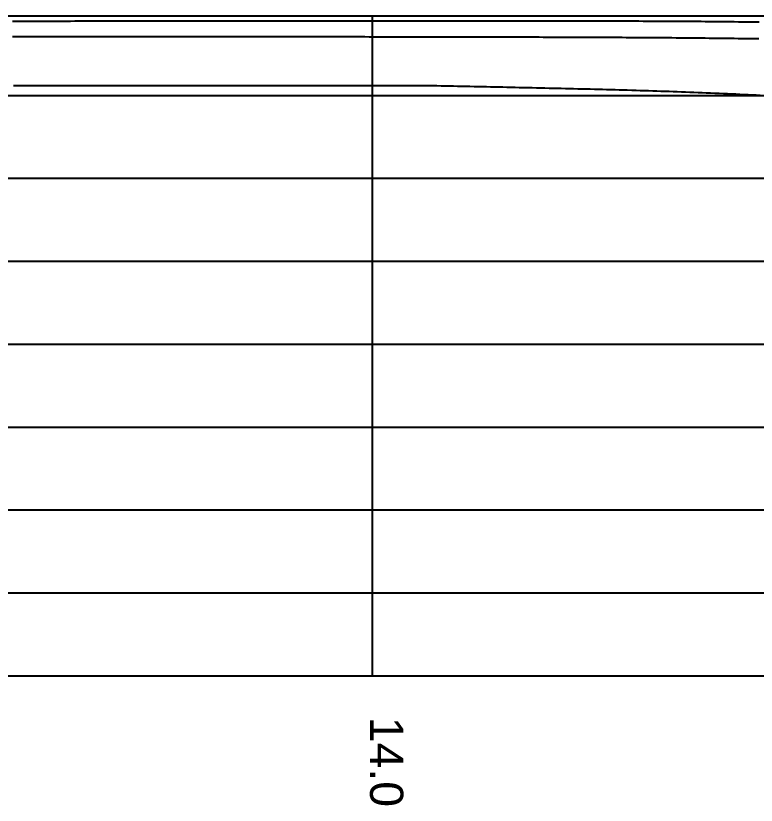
# Model space of a CAD drawing. Header units: millimetres. Extents: x 219888 to 472088, y 91183 to 209983.
# Drawn here: x 381983 to 399836, y 122298 to 141339 of the extents above; entities that cross this region are included whole.
import ezdxf

# ---------------------------------------------------------------- set-up
doc = ezdxf.new("R2010")
doc.units = ezdxf.units.MM
for name, color, linetype in [('Waterlines', 7, 'Continuous'), ('水线面图', 7, 'Continuous'), ('网格线和标注', 7, 'Continuous')]:
    doc.layers.add(name, color=color, linetype=linetype)
doc.styles.get("Standard").update_dxf_attribs({"font": 'arial.ttf', "height": 600})

msp = doc.modelspace()

# ---------------------------------------------------------------- linework, layer by layer
at = {"layer": 'Waterlines', "color": 135}
for points in [[(399907.424, 141183.776), (399807.424, 141184.906), (399707.424, 141186.016), (399607.434, 141187.106), (399507.394, 141188.176), (399407.374, 141189.236), (399307.414, 141190.266), (399207.314, 141191.286), (399107.414, 141192.276), (399007.444, 141193.246), (398907.394, 141194.186), (398807.394, 141195.106), (398707.404, 141195.986), (398607.374, 141196.836), (398507.454, 141197.656), (398407.424, 141198.446), (398307.364, 141199.196), (398207.404, 141199.906), (398107.374, 141200.586), (398007.384, 141201.236), (397907.374, 141201.846), (397807.354, 141202.426), (397707.334, 141202.966), (397607.324, 141203.476), (397507.354, 141203.956), (397407.294, 141204.396), (397307.324, 141204.816), (397207.334, 141205.196), (397107.314, 141205.546), (397007.334, 141205.866), (396907.314, 141206.166), (396807.274, 141206.436), (396707.284, 141206.676), (396607.314, 141206.896), (396507.254, 141207.096), (396407.324, 141207.266), (396307.354, 141207.426), (396207.304, 141207.566), (396107.264, 141207.686), (396007.274, 141207.796), (395907.284, 141207.886), (395807.264, 141207.976), (395707.214, 141208.046), (395607.264, 141208.106), (395507.214, 141208.166), (395407.234, 141208.216), (395307.174, 141208.266), (395207.244, 141208.306), (395107.244, 141208.346), (395007.214, 141208.396), (394907.134, 141208.436), (394807.234, 141208.476), (394707.164, 141208.516), (394607.154, 141208.546), (394507.184, 141208.586), (394407.234, 141208.626), (394307.124, 141208.666), (394207.174, 141208.696), (394107.154, 141208.726), (394007.184, 141208.766), (393907.194, 141208.796), (393807.104, 141208.826), (393707.164, 141208.856), (393607.184, 141208.886), (393507.194, 141208.916), (393407.204, 141208.946), (393307.174, 141208.966), (393207.174, 141208.996), (393107.204, 141209.016), (393007.214, 141209.036), (392907.164, 141209.056), (392807.214, 141209.076), (392707.174, 141209.096), (392607.174, 141209.116), (392507.154, 141209.136), (392407.174, 141209.146), (392307.154, 141209.156), (392207.104, 141209.176), (392107.144, 141209.186), (392007.154, 141209.196), (391907.084, 141209.196), (391807.134, 141209.206), (391707.114, 141209.206), (391607.064, 141209.216), (391507.044, 141209.216), (391407.034, 141209.216), (391307.044, 141209.216), (391207.054, 141209.216), (391107.054, 141209.206), (391007.064, 141209.206), (390906.944, 141209.196), (390807.034, 141209.186), (390707.014, 141209.176), (390606.954, 141209.166), (390506.984, 141209.146), (390406.994, 141209.136), (390306.974, 141209.116), (390207.014, 141209.096), (390106.974, 141209.076), (390006.964, 141209.056), (389906.934, 141209.036), (389806.974, 141209.006), (389706.904, 141208.976), (389606.924, 141208.946), (389506.934, 141208.916), (389406.934, 141208.886), (389306.944, 141208.846), (389206.934, 141208.816), (389106.894, 141208.776), (389006.864, 141208.736), (388906.884, 141208.696), (388806.914, 141208.656), (388706.824, 141208.616), (388606.894, 141208.576), (388506.894, 141208.526), (388406.914, 141208.486), (388306.844, 141208.436), (388206.814, 141208.386), (388106.854, 141208.336), (388006.834, 141208.286), (387906.844, 141208.236), (387806.834, 141208.186), (387706.784, 141208.136), (387606.834, 141208.086), (387506.814, 141208.026), (387406.794, 141207.976), (387306.774, 141207.916), (387206.794, 141207.866), (387106.794, 141207.806), (387006.774, 141207.756), (386906.714, 141207.696), (386806.754, 141207.636), (386706.724, 141207.586), (386606.744, 141207.526), (386506.724, 141207.466), (386406.704, 141207.406), (386306.684, 141207.346), (386206.694, 141207.286), (386106.654, 141207.226), (386006.674, 141207.166), (385906.684, 141207.116), (385806.664, 141207.056), (385706.644, 141206.996), (385606.654, 141206.936), (385506.634, 141206.876), (385406.654, 141206.816), (385306.654, 141206.756), (385206.644, 141206.696), (385106.654, 141206.636), (385006.584, 141206.576), (384906.564, 141206.516), (384806.624, 141206.456), (384706.644, 141206.396), (384606.594, 141206.336), (384506.574, 141206.286), (384406.594, 141206.226), (384306.594, 141206.166), (384206.564, 141206.116), (384106.564, 141206.056), (384006.544, 141205.996), (383906.554, 141205.946), (383806.514, 141205.886), (383706.494, 141205.836), (383606.454, 141205.776), (383506.524, 141205.726), (383406.454, 141205.676), (383306.454, 141205.616), (383206.504, 141205.566), (383106.454, 141205.516), (383006.524, 141205.466), (382906.534, 141205.416), (382806.524, 141205.366), (382706.504, 141205.316), (382606.544, 141205.266), (382506.514, 141205.226), (382406.524, 141205.176), (382306.484, 141205.126), (382206.524, 141205.086), (382106.504, 141205.046), (382006.494, 141204.996), (381906.424, 141204.956)], [(399902.904, 140780.316), (399802.944, 140781.746), (399702.904, 140783.146), (399602.904, 140784.506), (399502.864, 140785.836), (399402.884, 140787.126), (399302.914, 140788.386), (399202.934, 140789.616), (399102.974, 140790.816), (399002.924, 140791.986), (398902.984, 140793.126), (398802.954, 140794.226), (398702.904, 140795.306), (398602.974, 140796.346), (398502.954, 140797.366), (398402.994, 140798.346), (398302.984, 140799.306), (398202.954, 140800.236), (398102.964, 140801.136), (398002.974, 140802.006), (397902.984, 140802.856), (397802.924, 140803.676), (397702.964, 140804.466), (397602.974, 140805.236), (397502.944, 140805.986), (397402.944, 140806.706), (397303.004, 140807.406), (397202.984, 140808.086), (397102.964, 140808.746), (397002.944, 140809.386), (396902.994, 140809.996), (396802.954, 140810.596), (396702.994, 140811.176), (396602.974, 140811.736), (396502.944, 140812.276), (396402.964, 140812.806), (396302.984, 140813.316), (396202.994, 140813.806), (396102.934, 140814.286), (396002.944, 140814.756), (395902.944, 140815.206), (395802.954, 140815.636), (395702.964, 140816.066), (395602.934, 140816.476), (395502.954, 140816.876), (395403.024, 140817.256), (395302.954, 140817.636), (395202.984, 140818.006), (395102.994, 140818.356), (395002.944, 140818.706), (394902.944, 140819.046), (394802.864, 140819.376), (394702.904, 140819.696), (394602.884, 140820.006), (394502.954, 140820.316), (394402.904, 140820.606), (394302.944, 140820.896), (394202.904, 140821.176), (394102.874, 140821.456), (394002.864, 140821.716), (393902.904, 140821.976), (393802.834, 140822.226), (393702.864, 140822.476), (393602.874, 140822.716), (393502.874, 140822.946), (393402.944, 140823.176), (393302.884, 140823.396), (393202.894, 140823.616), (393102.944, 140823.826), (393002.944, 140824.026), (392902.874, 140824.226), (392802.914, 140824.416), (392702.904, 140824.606), (392602.884, 140824.796), (392502.894, 140824.966), (392402.914, 140825.146), (392302.974, 140825.316), (392202.904, 140825.476), (392102.904, 140825.646), (392002.894, 140825.796), (391902.884, 140825.956), (391802.884, 140826.096), (391702.904, 140826.246), (391602.874, 140826.386), (391502.844, 140826.526), (391402.854, 140826.656), (391302.914, 140826.786), (391202.894, 140826.916), (391102.874, 140827.046), (391002.864, 140827.166), (390902.854, 140827.286), (390802.864, 140827.396), (390702.894, 140827.506), (390602.884, 140827.616), (390502.944, 140827.726), (390402.904, 140827.826), (390302.864, 140827.936), (390202.904, 140828.026), (390102.934, 140828.126), (390002.864, 140828.226), (389902.854, 140828.316), (389802.894, 140828.406), (389702.904, 140828.496), (389602.804, 140828.576), (389502.804, 140828.666), (389402.844, 140828.746), (389302.854, 140828.826), (389202.844, 140828.906), (389102.804, 140828.976), (389002.814, 140829.056), (388902.824, 140829.126), (388802.834, 140829.196), (388702.734, 140829.266), (388602.804, 140829.336), (388502.814, 140829.406), (388402.844, 140829.466), (388302.774, 140829.536), (388202.784, 140829.596), (388102.774, 140829.656), (388002.784, 140829.716), (387902.794, 140829.776), (387802.734, 140829.826), (387702.784, 140829.886), (387602.774, 140829.936), (387502.804, 140829.986), (387402.824, 140830.036), (387302.774, 140830.086), (387202.754, 140830.136), (387102.744, 140830.186), (387002.774, 140830.236), (386902.764, 140830.276), (386802.764, 140830.326), (386702.804, 140830.366), (386602.734, 140830.416), (386502.754, 140830.456), (386402.764, 140830.496), (386302.774, 140830.536), (386202.734, 140830.576), (386102.794, 140830.616), (386002.774, 140830.656), (385902.754, 140830.686), (385802.774, 140830.726), (385702.764, 140830.756), (385602.734, 140830.796), (385502.714, 140830.826), (385402.784, 140830.866), (385302.694, 140830.896), (385202.734, 140830.926), (385102.654, 140830.966), (385002.694, 140830.996), (384902.734, 140831.026), (384802.694, 140831.056), (384702.724, 140831.086), (384602.774, 140831.116), (384502.754, 140831.146), (384402.724, 140831.176), (384302.714, 140831.196), (384202.844, 140831.226), (384102.804, 140831.256), (384002.774, 140831.286), (383902.764, 140831.316), (383802.794, 140831.336), (383702.734, 140831.366), (383602.774, 140831.386), (383502.754, 140831.416), (383402.754, 140831.446), (383302.694, 140831.466), (383202.734, 140831.496), (383102.744, 140831.516), (383002.694, 140831.546), (382902.704, 140831.566), (382802.744, 140831.596), (382702.704, 140831.616), (382602.644, 140831.646), (382502.664, 140831.666), (382402.654, 140831.696), (382302.684, 140831.716), (382202.664, 140831.746), (382102.674, 140831.766), (382002.634, 140831.796), (381902.674, 140831.816)], [(381924.294, 139661.796), (382025.214, 139661.796), (382122.344, 139661.796), (382225.264, 139661.796), (382324.164, 139661.796), (382423.534, 139661.796), (382525.064, 139661.796), (382622.124, 139661.796), (382722.744, 139661.796), (382824.414, 139661.796), (382920.314, 139661.796), (383022.734, 139661.796), (383124.174, 139661.796), (383220.224, 139661.796), (383322.674, 139661.796), (383424.004, 139661.796), (383520.154, 139661.796), (383621.914, 139661.796), (383723.334, 139661.796), (383820.324, 139661.796), (383921.994, 139661.796), (384022.044, 139661.796), (384119.654, 139661.796), (384221.754, 139661.796), (384320.854, 139661.796), (384419.324, 139661.796), (384521.554, 139661.796), (384618.674, 139661.796), (384719.064, 139661.796), (384820.934, 139661.796), (384915.984, 139661.796), (385019.094, 139661.796), (385120.404, 139661.796), (385216.354, 139661.796), (385318.404, 139661.796), (385419.674, 139661.796), (385515.624, 139661.796), (385618.224, 139661.796), (385719.174, 139661.796), (385815.454, 139661.796), (385920.924, 139661.796), (386023.374, 139661.796), (386123.464, 139661.796), (386226.984, 139661.796), (386326.214, 139661.796), (386426.894, 139661.796), (386530.264, 139661.796), (386625.954, 139661.796), (386729.354, 139661.796), (386831.174, 139661.796), (386927.164, 139661.796), (387029.824, 139661.796), (387132.304, 139661.796), (387227.994, 139661.796), (387330.254, 139661.796), (387431.564, 139661.796), (387528.174, 139661.796), (387630.484, 139661.796), (387731.304, 139661.796), (387827.604, 139661.796), (387929.944, 139661.796), (388030.864, 139661.796), (388127.834, 139661.796), (388230.604, 139661.796), (388329.634, 139661.796), (388427.914, 139661.796), (388529.734, 139661.796), (388627.494, 139661.796), (388727.614, 139661.796), (388829.114, 139661.796), (388925.414, 139661.796), (389026.894, 139661.796), (389128.184, 139661.796), (389224.864, 139661.796), (389326.644, 139661.796), (389428.524, 139661.796), (389523.694, 139661.796), (389626.364, 139661.796), (389728.164, 139661.796), (389824.064, 139661.796), (389925.704, 139661.796), (390027.034, 139661.796), (390123.504, 139661.796), (390225.414, 139661.796), (390326.654, 139661.796), (390422.994, 139661.796), (390525.734, 139661.796), (390625.074, 139661.796), (390722.464, 139661.796), (390824.534, 139661.796), (390924.404, 139661.796), (391022.304, 139661.796), (391126.264, 139661.796), (391228.064, 139661.796), (391328.834, 139661.796), (391432.714, 139661.796), (391531.194, 139661.796), (391633.234, 139661.796), (391735.884, 139661.796), (391840.374, 139661.796), (391937.344, 139659.776), (392035.244, 139657.736), (392135.404, 139655.646), (392237.314, 139653.516), (392334.574, 139651.486), (392436.424, 139649.356), (392535.994, 139647.276), (392633.324, 139645.236), (392735.754, 139643.086), (392835.074, 139640.996), (392931.364, 139638.966), (393034.844, 139636.786), (393132.804, 139634.706), (393230.384, 139632.636), (393333.094, 139630.456), (393430.844, 139628.366), (393527.724, 139626.296), (393631.694, 139624.056), (393729.274, 139621.956), (393826.074, 139619.856), (393929.794, 139617.606), (394027.214, 139615.476), (394124.504, 139613.336), (394229.684, 139611.016), (394332.514, 139608.736), (394432.974, 139606.496), (394538.824, 139604.126), (394638.854, 139601.866), (394736.874, 139599.636), (394840.094, 139597.276), (394939.314, 139594.986), (395037.374, 139592.716), (395137.184, 139590.376), (395239.614, 139587.966), (395337.184, 139585.636), (395434.294, 139583.306), (395538.094, 139580.786), (395636.804, 139578.376), (395734.854, 139575.946), (395832.254, 139573.506), (395936.304, 139570.876), (396033.744, 139568.376), (396131.984, 139565.826), (396229.014, 139563.276), (396332.914, 139560.506), (396432.174, 139557.826), (396529.964, 139555.136), (396628.474, 139552.386), (396728.234, 139549.546), (396834.574, 139546.466), (396940.544, 139543.336), (397041.974, 139540.286), (397142.234, 139537.206), (397241.904, 139534.086), (397341.674, 139530.906), (397439.674, 139527.716), (397538.384, 139524.436), (397637.384, 139521.086), (397736.294, 139517.666), (397835.444, 139514.186), (397933.904, 139510.646), (398032.464, 139507.046), (398132.774, 139503.306), (398232.824, 139499.506), (398332.974, 139495.646), (398432.564, 139491.726), (398531.844, 139487.766), (398631.284, 139483.726), (398737.224, 139479.366), (398841.074, 139475.026), (398942.854, 139470.716), (399043.424, 139466.406), (399143.674, 139462.056), (399243.124, 139457.696), (399342.434, 139453.286), (399441.154, 139448.866), (399540.004, 139444.376), (399638.494, 139439.856), (399737.314, 139435.276), (399835.384, 139430.676), (399933.774, 139426.006)]]:
    msp.add_lwpolyline(points, dxfattribs=at)
at = {"layer": '水线面图'}
msp.add_line((236017.754, 125419.386), (458092.724, 125419.386), dxfattribs=at)
at = {"layer": '网格线和标注', "color": 0}
for p, q in [((236017.754, 141339.386), (458092.724, 141339.386)), ((236017.754, 139419.386), (458092.724, 139419.386)), ((236017.754, 137419.386), (458092.724, 137419.386)), ((236017.754, 135419.386), (458092.724, 135419.386)), ((236017.754, 133419.386), (458092.724, 133419.386)), ((236017.754, 131419.386), (458092.724, 131419.386)), ((236017.754, 129419.386), (458092.724, 129419.386)), ((236017.754, 127419.386), (458092.724, 127419.386))]:
    msp.add_line(p, q, dxfattribs=at)
at = {"layer": '网格线和标注'}
msp.add_line((390573.694, 141339.386), (390573.694, 125419.386), dxfattribs=at)
at = {"layer": '网格线和标注', "color": 2}
msp.add_line((236017.754, 125419.386), (458092.724, 125419.386), dxfattribs=at)

# ---------------------------------------------------------------- texts
at = {"layer": '网格线和标注'}
msp.add_text('14.0', height=800, rotation=270, dxfattribs=at).set_placement((390525.376, 124429.033))

doc.saveas('drawing.dxf')
